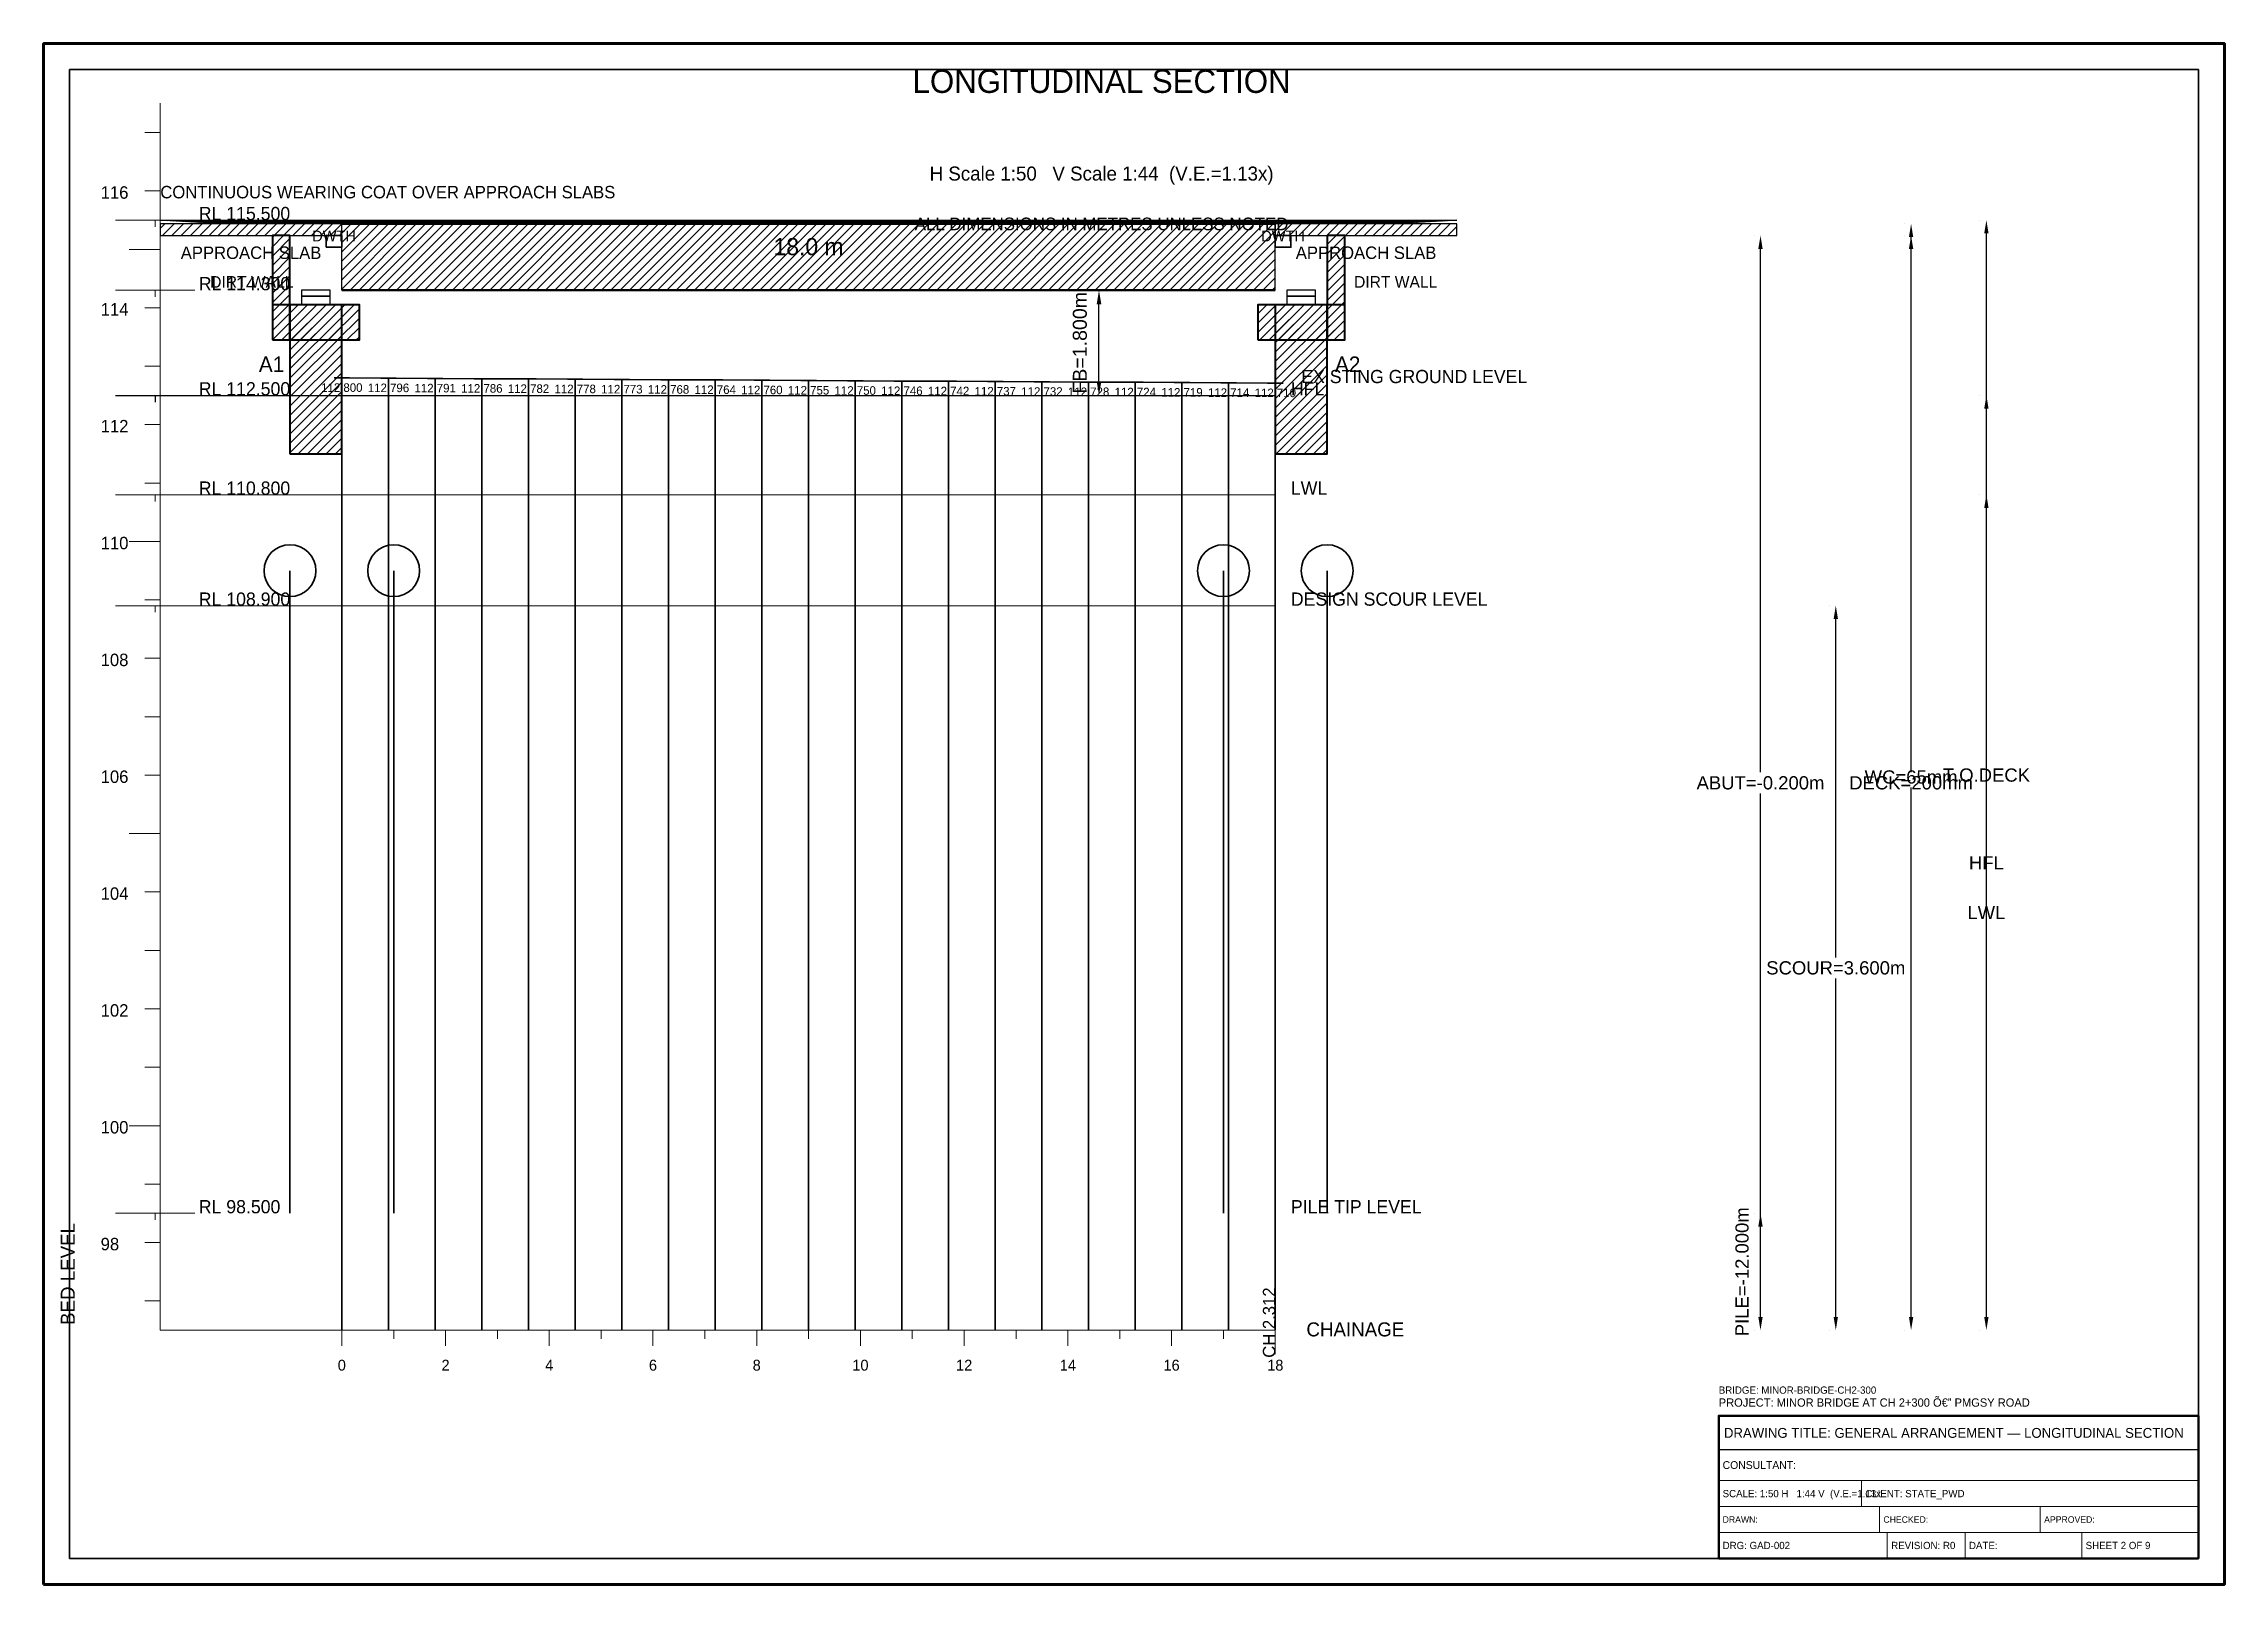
# Model space of a CAD drawing. Header units: metres. Extents: x 0 to 841, y 0 to 594.
import ezdxf
from ezdxf.enums import TextEntityAlignment as Align

# ---------------------------------------------------------------- set-up
doc = ezdxf.new("R2010")
doc.units = ezdxf.units.M
doc.linetypes.add('DASHED', pattern=[0.5, 0.375, -0.125])
doc.linetypes.add('DASHED2', pattern=[0.25, 0.1875, -0.0625])
for name, color, linetype, lineweight in [('ABUT-PROF', 4, 'Continuous', 50), ('BORDER-INNER', 7, 'Continuous', 35), ('BORDER-OUTER', 7, 'Continuous', 70), ('CIVIL-CHAINAGE', 7, 'Continuous', 18), ('CIVIL-GROUND', 3, 'Continuous', 35), ('CIVIL-HFL', 5, 'DASHED', 25), ('CIVIL-LWL', 4, 'DASHED', 18), ('CIVIL-ROAD', 7, 'Continuous', 25), ('CIVIL-SCOUR', 1, 'DASHED2', 18), ('DIM-CHAINAGE', 3, 'Continuous', 18), ('DIM-LEVEL', 3, 'Continuous', 18), ('DIM-LINEAR', 3, 'Continuous', 18), ('FOUND-PILE', 4, 'Continuous', 35), ('STRUC-HATCHING', 8, 'Continuous', 18), ('SUB-ABUT', 3, 'Continuous', 35), ('SUB-BEARING', 5, 'Continuous', 25), ('SUB-DIRT-WALL', 3, 'Continuous', 35), ('SUPER-DECK', 2, 'Continuous', 50), ('SUPER-WEARING', 8, 'Continuous', 25), ('TEXT-GENERAL', 7, 'Continuous', 18), ('TEXT-HEADER', 7, 'Continuous', 25), ('TEXT-LEVEL', 5, 'Continuous', 18), ('TEXT-SPEC', 7, 'Continuous', 13), ('TEXT-TITLE', 7, 'Continuous', 25), ('TITLEBLK-BOX', 7, 'Continuous', 50), ('TITLEBLK-TEXT', 7, 'Continuous', 18)]:
    doc.layers.add(name, color=color, linetype=linetype, lineweight=lineweight)
doc.styles.add('BRIDGE_STD', font='Arial.ttf')
doc.dimstyles.new('pmb100', dxfattribs={"dimtxt": 2.5, "dimasz": 0.9375, "dimexe": 2.5, "dimexo": 2.5, "dimtad": 0, "dimtih": 1, "dimdec": 0, "dimtxsty": 'BRIDGE_STD', "dimcen": 2.5, "dimazin": 3, "dimtfac": 1, "dimtmove": 0, "dimatfit": 3})

msp = doc.modelspace()

# ---------------------------------------------------------------- hatches: boundary and pattern name
at = {"layer": 'STRUC-HATCHING'}
h = msp.add_hatch(dxfattribs=at)
h.set_pattern_fill('ANSI31', scale=0.8)
h.paths.add_polyline_path([(45, 519.98), (115, 519.98), (115, 524.49), (45, 524.49)])
h = msp.add_hatch(dxfattribs=at)
h.set_pattern_fill('ANSI31', scale=0.8)
h.paths.add_polyline_path([(115, 498.92), (475, 498.92), (475, 524.49), (115, 524.49)])
h = msp.add_hatch(dxfattribs=at)
h.set_pattern_fill('ANSI31', scale=0.8)
h.paths.add_polyline_path([(475, 519.98), (545, 519.98), (545, 524.49), (475, 524.49)])
h = msp.add_hatch(dxfattribs=at)
h.set_pattern_fill('ANSI31', scale=0.8)
h.paths.add_polyline_path([(88.24, 479.78), (95, 479.78), (95, 519.98), (88.24, 519.98)])
h = msp.add_hatch(dxfattribs=at)
h.set_pattern_fill('ANSI31', scale=0.8)
h.paths.add_polyline_path([(495, 479.78), (501.76, 479.78), (501.76, 519.98), (495, 519.98)])
h = msp.add_hatch(dxfattribs=at)
h.set_pattern_fill('ANSI31', scale=0.8)
h.paths.add_polyline_path([(88.24, 479.78), (121.76, 479.78), (121.76, 493.29), (88.24, 493.29)])
h = msp.add_hatch(dxfattribs=at)
h.set_pattern_fill('ANSI31', scale=0.8)
h.paths.add_polyline_path([(95, 435.86), (115, 435.86), (115, 493.29), (95, 493.29)])
h = msp.add_hatch(dxfattribs=at)
h.set_pattern_fill('ANSI31', scale=0.8)
h.paths.add_polyline_path([(468.24, 479.78), (501.76, 479.78), (501.76, 493.29), (468.24, 493.29)])
h = msp.add_hatch(dxfattribs=at)
h.set_pattern_fill('ANSI31', scale=0.8)
h.paths.add_polyline_path([(475, 435.86), (495, 435.86), (495, 493.29), (475, 493.29)])
at = {"layer": 'SUPER-WEARING'}
h = msp.add_hatch(dxfattribs=at)
h.set_pattern_fill('SOLID')
h.paths.add_polyline_path([(45, 525.95), (545, 525.95), (519, 524.49), (71, 524.49)])

# ---------------------------------------------------------------- linework, layer by layer
at = {"layer": 'ABUT-PROF', "lineweight": 35}
for points in [[(109, 515.48), (115, 515.48), (115, 519.98), (109, 519.98), (109, 515.48)], [(475, 515.48), (481, 515.48), (481, 519.98), (475, 519.98), (475, 515.48)]]:
    msp.add_lwpolyline(points, dxfattribs=at)
at = {"layer": 'BORDER-INNER'}
msp.add_lwpolyline([(10, 10), (831, 10), (831, 584), (10, 584), (10, 10)], dxfattribs=at)
at = {"layer": 'BORDER-OUTER'}
msp.add_lwpolyline([(0, 0), (841, 0), (841, 594), (0, 594), (0, 0)], dxfattribs=at)
at = {"layer": 'CIVIL-CHAINAGE'}
for p, q in [((45, 98), (475, 98)), ((115, 98), (115, 92)), ((135, 98), (135, 94.7)), ((155, 98), (155, 92)), ((175, 98), (175, 94.7)), ((195, 98), (195, 92)), ((215, 98), (215, 94.7)), ((235, 98), (235, 92)), ((255, 98), (255, 94.7)), ((275, 98), (275, 92)), ((295, 98), (295, 94.7)), ((315, 98), (315, 92)), ((335, 98), (335, 94.7)), ((355, 98), (355, 92)), ((375, 98), (375, 94.7)), ((395, 98), (395, 92)), ((415, 98), (415, 94.7)), ((435, 98), (435, 92)), ((455, 98), (455, 94.7)), ((475, 98), (475, 92)), ((475, 96), (475, 88.8))]:
    msp.add_line(p, q, dxfattribs=at)
at = {"layer": 'CIVIL-GROUND', "color": 3}
for p, q in [((112, 465.14), (118, 465.14)), ((130, 465.04), (136, 465.04)), ((148, 464.94), (154, 464.94)), ((166, 464.83), (172, 464.83)), ((184, 464.73), (190, 464.73)), ((202, 464.63), (208, 464.63)), ((220, 464.53), (226, 464.53)), ((238, 464.43), (244, 464.43)), ((256, 464.33), (262, 464.33)), ((274, 464.23), (280, 464.23)), ((292, 464.12), (298, 464.12)), ((310, 464.02), (316, 464.02)), ((328, 463.92), (334, 463.92)), ((346, 463.82), (352, 463.82)), ((364, 463.72), (370, 463.72)), ((382, 463.62), (388, 463.62)), ((400, 463.52), (406, 463.52)), ((418, 463.42), (424, 463.42)), ((436, 463.31), (442, 463.31)), ((454, 463.21), (460, 463.21)), ((472, 463.11), (478, 463.11))]:
    msp.add_line(p, q, dxfattribs=at)
at = {"layer": 'CIVIL-GROUND', "color": 8, "linetype": 'DASHED2'}
for p, q in [((115, 465.14), (115, 98)), ((133, 465.04), (133, 98)), ((151, 464.94), (151, 98)), ((169, 464.83), (169, 98)), ((187, 464.73), (187, 98)), ((205, 464.63), (205, 98)), ((223, 464.53), (223, 98)), ((241, 464.43), (241, 98)), ((259, 464.33), (259, 98)), ((277, 464.23), (277, 98)), ((295, 464.12), (295, 98)), ((313, 464.02), (313, 98)), ((331, 463.92), (331, 98)), ((349, 463.82), (349, 98)), ((367, 463.72), (367, 98)), ((385, 463.62), (385, 98)), ((403, 463.52), (403, 98)), ((421, 463.42), (421, 98)), ((439, 463.31), (439, 98)), ((457, 463.21), (457, 98)), ((475, 463.11), (475, 98))]:
    msp.add_line(p, q, dxfattribs=at)
at = {"layer": 'CIVIL-GROUND', "color": 3}
msp.add_lwpolyline([(115, 465.14), (133, 465.04), (151, 464.94), (169, 464.83), (187, 464.73), (205, 464.63), (223, 464.53), (241, 464.43), (259, 464.33), (277, 464.23), (295, 464.12), (313, 464.02), (331, 463.92), (349, 463.82), (367, 463.72), (385, 463.62), (403, 463.52), (421, 463.42), (439, 463.31), (457, 463.21), (475, 463.11)], dxfattribs=at)
at = {"layer": 'CIVIL-HFL'}
for p, q in [((27.7, 458.38), (58.3, 458.38)), ((43, 458.38), (43, 455.83))]:
    msp.add_line(p, q, dxfattribs=at)
at = {"layer": 'CIVIL-HFL', "color": 5}
msp.add_line((45, 458.38), (475, 458.38), dxfattribs=at)
at = {"layer": 'CIVIL-LWL'}
for p, q in [((27.7, 420.09), (58.3, 420.09)), ((43, 420.09), (43, 417.54))]:
    msp.add_line(p, q, dxfattribs=at)
at = {"layer": 'CIVIL-LWL', "color": 4}
msp.add_line((45, 420.09), (475, 420.09), dxfattribs=at)
at = {"layer": 'CIVIL-ROAD', "lineweight": 25}
for points in [[(45, 519.98), (115, 519.98), (115, 524.49), (45, 524.49), (45, 519.98)], [(475, 519.98), (545, 519.98), (545, 524.49), (475, 524.49), (475, 519.98)]]:
    msp.add_lwpolyline(points, dxfattribs=at)
at = {"layer": 'CIVIL-SCOUR'}
for p, q in [((27.7, 377.3), (58.3, 377.3)), ((43, 377.3), (43, 374.75))]:
    msp.add_line(p, q, dxfattribs=at)
at = {"layer": 'CIVIL-SCOUR', "color": 1}
msp.add_line((45, 377.3), (475, 377.3), dxfattribs=at)
at = {"layer": 'DIM-LEVEL'}
for p, q in [((45, 98), (45, 571)), ((39, 559.74), (45, 559.74)), ((39, 537.21), (45, 537.21)), ((27.7, 525.95), (58.3, 525.95)), ((43, 525.95), (43, 523.4)), ((33, 514.69), (45, 514.69)), ((27.7, 498.92), (58.3, 498.92)), ((43, 498.92), (43, 496.37)), ((39, 492.17), (45, 492.17)), ((39, 469.64), (45, 469.64)), ((39, 447.12), (45, 447.12)), ((39, 424.6), (45, 424.6)), ((33, 402.07), (45, 402.07)), ((39, 379.55), (45, 379.55)), ((39, 357.02), (45, 357.02)), ((39, 334.5), (45, 334.5)), ((39, 311.98), (45, 311.98)), ((33, 289.45), (45, 289.45)), ((39, 266.93), (45, 266.93)), ((39, 244.4), (45, 244.4)), ((39, 221.88), (45, 221.88)), ((39, 199.36), (45, 199.36)), ((33, 176.83), (45, 176.83)), ((39, 154.31), (45, 154.31)), ((27.7, 143.05), (58.3, 143.05)), ((43, 143.05), (43, 140.5)), ((39, 131.79), (45, 131.79)), ((39, 109.26), (45, 109.26))]:
    msp.add_line(p, q, dxfattribs=at)
at = {"layer": 'FOUND-PILE', "lineweight": 35}
for p, q in [((95, 390.81), (95, 143.05)), ((135, 390.81), (135, 143.05)), ((455, 390.81), (455, 143.05)), ((495, 390.81), (495, 143.05))]:
    msp.add_line(p, q, dxfattribs=at)
at = {"layer": 'FOUND-PILE'}
for centre in [(95, 390.81), (135, 390.81), (455, 390.81), (495, 390.81)]:
    msp.add_circle(centre, 10, dxfattribs=at)
at = {"layer": 'SUB-ABUT', "lineweight": 30}
for points in [[(99.5, 493.29), (110.5, 493.29), (110.5, 496.67), (99.5, 496.67), (99.5, 493.29)], [(479.5, 493.29), (490.5, 493.29), (490.5, 496.67), (479.5, 496.67), (479.5, 493.29)]]:
    msp.add_lwpolyline(points, dxfattribs=at)
at = {"layer": 'SUB-ABUT', "lineweight": 40}
for points in [[(88.24, 479.78), (121.76, 479.78), (121.76, 493.29), (88.24, 493.29), (88.24, 479.78)], [(95, 435.86), (115, 435.86), (115, 493.29), (95, 493.29), (95, 435.86)], [(468.24, 479.78), (501.76, 479.78), (501.76, 493.29), (468.24, 493.29), (468.24, 479.78)], [(475, 435.86), (495, 435.86), (495, 493.29), (475, 493.29), (475, 435.86)]]:
    msp.add_lwpolyline(points, dxfattribs=at)
at = {"layer": 'SUB-BEARING', "lineweight": 30}
for points in [[(99.5, 496.67), (110.5, 496.67), (110.5, 498.92), (99.5, 498.92), (99.5, 496.67)], [(479.5, 496.67), (490.5, 496.67), (490.5, 498.92), (479.5, 498.92), (479.5, 496.67)]]:
    msp.add_lwpolyline(points, dxfattribs=at)
at = {"layer": 'SUB-DIRT-WALL', "lineweight": 40}
for points in [[(88.24, 479.78), (95, 479.78), (95, 519.98), (88.24, 519.98), (88.24, 479.78)], [(495, 479.78), (501.76, 479.78), (501.76, 519.98), (495, 519.98), (495, 479.78)]]:
    msp.add_lwpolyline(points, dxfattribs=at)
at = {"layer": 'SUPER-DECK'}
for p, q in [((115, 524.49), (475, 524.49)), ((115, 498.92), (475, 498.92))]:
    msp.add_line(p, q, dxfattribs=at)
at = {"layer": 'SUPER-DECK', "lineweight": 25}
for p, q in [((115, 498.92), (115, 524.49)), ((475, 498.92), (475, 524.49))]:
    msp.add_line(p, q, dxfattribs=at)
at = {"layer": 'SUPER-WEARING', "lineweight": 25}
msp.add_lwpolyline([(45, 525.95), (545, 525.95), (519, 524.49), (71, 524.49), (45, 525.95)], dxfattribs=at)
at = {"layer": 'TITLEBLK-BOX', "lineweight": 50}
msp.add_lwpolyline([(646, 10), (831, 10), (831, 65), (646, 65), (646, 10)], dxfattribs=at)
at = {"layer": 'TITLEBLK-BOX', "lineweight": 30}
msp.add_lwpolyline([(646, 52), (831, 52), (831, 65), (646, 65), (646, 52)], dxfattribs=at)
at = {"layer": 'TITLEBLK-BOX', "lineweight": 18}
for points in [[(646, 40), (831, 40), (831, 52), (646, 52), (646, 40)], [(646, 30), (701, 30), (701, 40), (646, 40), (646, 30)], [(701, 30), (831, 30), (831, 40), (701, 40), (701, 30)], [(646, 20), (708, 20), (708, 30), (646, 30), (646, 20)], [(708, 20), (770, 20), (770, 30), (708, 30), (708, 20)], [(770, 20), (831, 20), (831, 30), (770, 30), (770, 20)], [(646, 10), (711, 10), (711, 20), (646, 20), (646, 10)], [(711, 10), (741, 10), (741, 20), (711, 20), (711, 10)], [(741, 10), (786, 10), (786, 20), (741, 20), (741, 10)], [(786, 10), (831, 10), (831, 20), (786, 20), (786, 10)]]:
    msp.add_lwpolyline(points, dxfattribs=at)

# ---------------------------------------------------------------- texts
at = {"layer": 'CIVIL-GROUND', "color": 3}
msp.add_text('EXISTING GROUND LEVEL', height=5.1, dxfattribs=at).set_placement((485, 463.11))
at = {"layer": 'CIVIL-HFL', "color": 5}
msp.add_text('HFL', height=5.1, dxfattribs=at).set_placement((481, 458.38))
at = {"layer": 'CIVIL-LWL', "color": 4}
msp.add_text('LWL', height=5.1, dxfattribs=at).set_placement((481, 420.09))
at = {"layer": 'CIVIL-SCOUR', "color": 1}
msp.add_text('DESIGN SCOUR LEVEL', height=5.1, dxfattribs=at).set_placement((481, 377.3))
at = {"layer": 'DIM-CHAINAGE'}
msp.add_text('CH 2.312', height=4.8, rotation=90, dxfattribs=at).set_placement((475, 87.36))
at = {"layer": 'TEXT-GENERAL'}
msp.add_text('18.0 m', height=6.6, dxfattribs=at).set_placement((295, 512.44), align=Align.CENTER)
for s, height, p in [('A1', 6, (83, 467.39)), ('A2', 6, (498, 467.39)), ('PILE TIP LEVEL', 5.1, (481, 143.05))]:
    msp.add_text(s, height=height, dxfattribs=at).set_placement(p)
at = {"layer": 'TEXT-HEADER'}
msp.add_text('LONGITUDINAL SECTION', height=9, dxfattribs=at).set_placement((408, 575), align=Align.CENTER)
at = {"layer": 'TEXT-LEVEL'}
for s, height, p in [('116', 4.8, (22, 534.21)), ('RL 115.500', 5.1, (59.83, 525.95)), ('RL 114.300', 5.1, (59.83, 498.92)), ('114', 4.8, (22, 489.17)), ('RL 112.500', 5.1, (59.83, 458.38)), ('112', 4.8, (22, 444.12)), ('RL 110.800', 5.1, (59.83, 420.09)), ('110', 4.8, (22, 399.07)), ('RL 108.900', 5.1, (59.83, 377.3)), ('108', 4.8, (22, 354.02)), ('106', 4.8, (22, 308.98)), ('104', 4.8, (22, 263.93)), ('102', 4.8, (22, 218.88)), ('100', 4.8, (22, 173.83)), ('RL 98.500', 5.1, (59.83, 143.05)), ('98', 4.8, (22, 128.79)), ('CHAINAGE', 5.4, (487, 95.6))]:
    msp.add_text(s, height=height, dxfattribs=at).set_placement(p)
at = {"layer": 'TEXT-LEVEL', "color": 8}
for s, p in [('112.800', (115, 459.74)), ('112.796', (133, 459.64)), ('112.791', (151, 459.54)), ('112.786', (169, 459.43)), ('112.782', (187, 459.33)), ('112.778', (205, 459.23)), ('112.773', (223, 459.13)), ('112.768', (241, 459.03)), ('112.764', (259, 458.93)), ('112.760', (277, 458.83)), ('112.755', (295, 458.72)), ('112.750', (313, 458.62)), ('112.746', (331, 458.52)), ('112.742', (349, 458.42)), ('112.737', (367, 458.32)), ('112.732', (385, 458.22)), ('112.728', (403, 458.12)), ('112.724', (421, 458.02)), ('112.719', (439, 457.91)), ('112.714', (457, 457.81)), ('112.710', (475, 457.71))]:
    msp.add_text(s, height=3.3, dxfattribs=at).set_placement(p, align=Align.CENTER)
at = {"layer": 'TEXT-LEVEL'}
msp.add_text('BED LEVEL', height=5.4, rotation=90, dxfattribs=at).set_placement((12, 100))
for s, p in [('0', (115, 82.4)), ('2', (155, 82.4)), ('4', (195, 82.4)), ('6', (235, 82.4)), ('8', (275, 82.4)), ('10', (315, 82.4)), ('12', (355, 82.4)), ('14', (395, 82.4)), ('16', (435, 82.4)), ('18', (475, 82.4))]:
    msp.add_text(s, height=4.2, dxfattribs=at).set_placement(p, align=Align.CENTER)
at = {"layer": 'TEXT-SPEC'}
for s, height, p in [('H Scale 1:50   V Scale 1:44  (V.E.=1.13x)', 5.4, (408, 541.21)), ('APPROACH SLAB', 4.8, (80, 510.98)), ('APPROACH SLAB', 4.8, (510, 510.98))]:
    msp.add_text(s, height=height, dxfattribs=at).set_placement(p, align=Align.CENTER)
at = {"layer": 'TEXT-SPEC', "color": 8}
msp.add_text('CONTINUOUS WEARING COAT OVER APPROACH SLABS', height=4.8, dxfattribs=at).set_placement((45, 534.35))
at = {"layer": 'TEXT-SPEC', "color": 4}
for p in [(112, 517.73), (478, 517.73)]:
    msp.add_text('DWTH', height=4.2, dxfattribs=at).set_placement(p, align=Align.CENTER)
at = {"layer": 'TEXT-SPEC', "color": 8}
msp.add_text('ALL DIMENSIONS IN METRES UNLESS NOTED', height=4.86, dxfattribs=at).set_placement((408, 522.07), align=Align.CENTER)
at = {"layer": 'TEXT-SPEC'}
for p in [(64.24, 499.88), (505.36, 499.88)]:
    msp.add_text('DIRT WALL', height=4.5, dxfattribs=at).set_placement(p)
at = {"layer": 'TEXT-TITLE'}
for s, height, p in [('PROJECT: MINOR BRIDGE AT CH 2+300 â€” PMGSY ROAD', 3.2, (646, 68.5)), ('DRAWING TITLE: GENERAL ARRANGEMENT — LONGITUDINAL SECTION', 3.8, (648, 56.5))]:
    msp.add_text(s, height=height, dxfattribs=at).set_placement(p)
at = {"layer": 'TITLEBLK-TEXT'}
for s, height, p in [('BRIDGE: MINOR-BRIDGE-CH2-300', 2.8, (646, 73.5)), ('CONSULTANT: ', 3, (647.5, 44.5)), ('SCALE: 1:50 H   1:44 V  (V.E.=1.13x', 2.8, (647.5, 33.6)), ('CLIENT: STATE_PWD', 2.8, (702.5, 33.6)), ('DRAWN: ', 2.5, (647.5, 23.75)), ('CHECKED: ', 2.5, (709.5, 23.75)), ('APPROVED: ', 2.5, (771.5, 23.75)), ('DRG: GAD-002', 2.8, (647.5, 13.6)), ('REVISION: R0', 2.8, (712.5, 13.6)), ('DATE: ', 2.8, (742.5, 13.6)), ('SHEET 2 OF 9', 2.8, (787.5, 13.6))]:
    msp.add_text(s, height=height, dxfattribs=at).set_placement(p)

# ---------------------------------------------------------------- dimensions: what is measured, and where the dimension line sits
at = {"layer": 'DIM-LINEAR'}
for base, p1, p2, text, override in [((720.18, 98), (720.18, 98), (720.18, 524.49), 'WC=65mm', {"dimtxt": 5.1, "dimasz": 5.1, "dimgap": 2.04, "dimclrt": 3}), ((749.22, 98), (749.22, 98), (749.22, 525.95), 'T.O.DECK', {"dimtxt": 5.1, "dimasz": 5.1, "dimgap": 2.04, "dimclrt": 3}), ((662.1, 98), (662.1, 98), (662.1, 519.98), 'ABUT=-0.200m', {"dimtxt": 5.1, "dimasz": 5.1, "dimgap": 2.04, "dimclrt": 3}), ((720.18, 98), (720.18, 98), (720.18, 519.98), 'DECK=200mm', {"dimtxt": 5.1, "dimasz": 5.1, "dimgap": 2.04, "dimclrt": 3}), ((407, 458.38), (367, 458.38), (367, 498.92), 'FB=1.800m', {"dimtxt": 5.4, "dimasz": 5.4, "dimgap": 2.16, "dimclrt": 3}), ((749.22, 98), (749.22, 98), (749.22, 458.38), 'HFL', {"dimtxt": 5.1, "dimasz": 5.1, "dimgap": 2.04, "dimclrt": 3}), ((749.22, 98), (749.22, 98), (749.22, 420.09), 'LWL', {"dimtxt": 5.1, "dimasz": 5.1, "dimgap": 2.04, "dimclrt": 3}), ((691.14, 98), (691.14, 98), (691.14, 377.3), 'SCOUR=3.600m', {"dimtxt": 5.1, "dimasz": 5.1, "dimgap": 2.04, "dimclrt": 3}), ((662.1, 98), (662.1, 98), (662.1, 143.05), 'PILE=-12.000m', {"dimtxt": 5.1, "dimasz": 5.1, "dimgap": 2.04, "dimclrt": 3})]:
    msp.add_linear_dim(base=base, p1=p1, p2=p2, angle=90, text=text, dimstyle='pmb100', override=override, dxfattribs=at).render()

doc.saveas('drawing.dxf')
